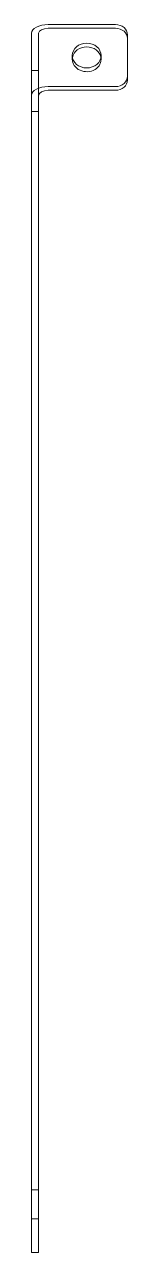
# Model space of a CAD drawing. Header units: metres. Extents: x -21 to 21, y -264 to 264.
import ezdxf

# ---------------------------------------------------------------- set-up
doc = ezdxf.new("R2010")
doc.units = ezdxf.units.M
doc.layers.add('101', color=7, linetype='Continuous')

msp = doc.modelspace()

# ---------------------------------------------------------------- linework, layer by layer
at = {"layer": '101', "color": 7, "linetype": 'Continuous', "lineweight": 18}
for p, q in [((-20.71, 259.77), (-20.71, 233.15)), ((-13.46, 263.5), (15.53, 263.5)), ((20.71, 259.06), (20.71, 241.31)), ((20.71, 241.31), (20.71, 239.72)), ((-20.71, 233.15), (-20.71, 229.23)), ((-17.6, 233.15), (-17.6, 229.23)), ((-13.46, 236.88), (15.53, 236.88)), ((-13.46, 235.28), (15.53, 235.28)), ((-20.71, 220.36), (-20.71, 229.23)), ((-17.6, 229.23), (-17.6, 220.36)), ((-20.71, 220.36), (-20.71, -247.97)), ((-17.6, 220.36), (-17.6, -247.97)), ((-20.71, -263.5), (-20.71, -247.97)), ((-17.6, -263.5), (-17.6, -247.97)), ((-20.71, -263.5), (-17.6, -263.5))]:
    msp.add_line(p, q, dxfattribs=at)
at = {"layer": '101', "color": 6, "lineweight": 13}
for p, q in [((-17.6, 259.77), (-17.6, 233.15)), ((-13.46, 261.9), (15.53, 261.9)), ((-3.11, 250.19), (-3.11, 248.59)), ((9.32, 248.59), (9.32, 250.19)), ((-20.71, 243.79), (-17.6, 243.79)), ((-17.6, -236.58), (-20.71, -236.58)), ((-20.71, -249.01), (-17.6, -249.01))]:
    msp.add_line(p, q, dxfattribs=at)
at = {"layer": '101', "color": 6, "linetype": 'Continuous', "lineweight": 13}
msp.add_line((-20.71, 226.21), (-17.6, 226.21), dxfattribs=at)
at = {"layer": '101', "color": 7, "linetype": 'Continuous', "lineweight": 18}
for centre, major_axis, ratio, start_param, end_param in [((-13.46, 259.77), (-7.25, 0), 0.515038, 4.712389, 0), ((15.53, 259.06), (-5.18, 0), 0.857167, 3.141593, 4.712389), ((3.11, 248.59), (6.21, 0), 0.857167, 1.570796, 2.990894), ((3.11, 248.59), (6.21, 0), 0.857167, 0.150698, 1.570796), ((15.53, 241.31), (-5.18, 0), 0.857167, 1.570796, 3.141593), ((15.53, 239.72), (5.18, 0), 0.857167, 4.712389, 0), ((-13.46, 233.15), (-7.25, 0), 0.515038, 4.712389, 0), ((-13.46, 233.15), (-4.14, 0), 0.515038, 4.712389, 0)]:
    msp.add_ellipse(centre, major_axis=major_axis, ratio=ratio, start_param=start_param, end_param=end_param, dxfattribs=at)
at = {"layer": '101', "color": 6, "lineweight": 13}
for centre, major_axis, ratio, start_param, end_param in [((-13.46, 259.77), (-4.14, 0), 0.515038, 4.712389, 0), ((15.53, 257.46), (5.18, 0), 0.857167, 0, 1.570796), ((3.11, 248.59), (6.21, 0), 0.857167, 2.990894, 0), ((3.11, 248.59), (6.21, 0), 0.857167, 0, 0.150698)]:
    msp.add_ellipse(centre, major_axis=major_axis, ratio=ratio, start_param=start_param, end_param=end_param, dxfattribs=at)
at = {"layer": '101', "color": 7, "linetype": 'Continuous', "lineweight": 18}
msp.add_ellipse((3.11, 250.19), major_axis=(6.21, 0), ratio=0.857167, dxfattribs=at)

doc.saveas('drawing.dxf')
